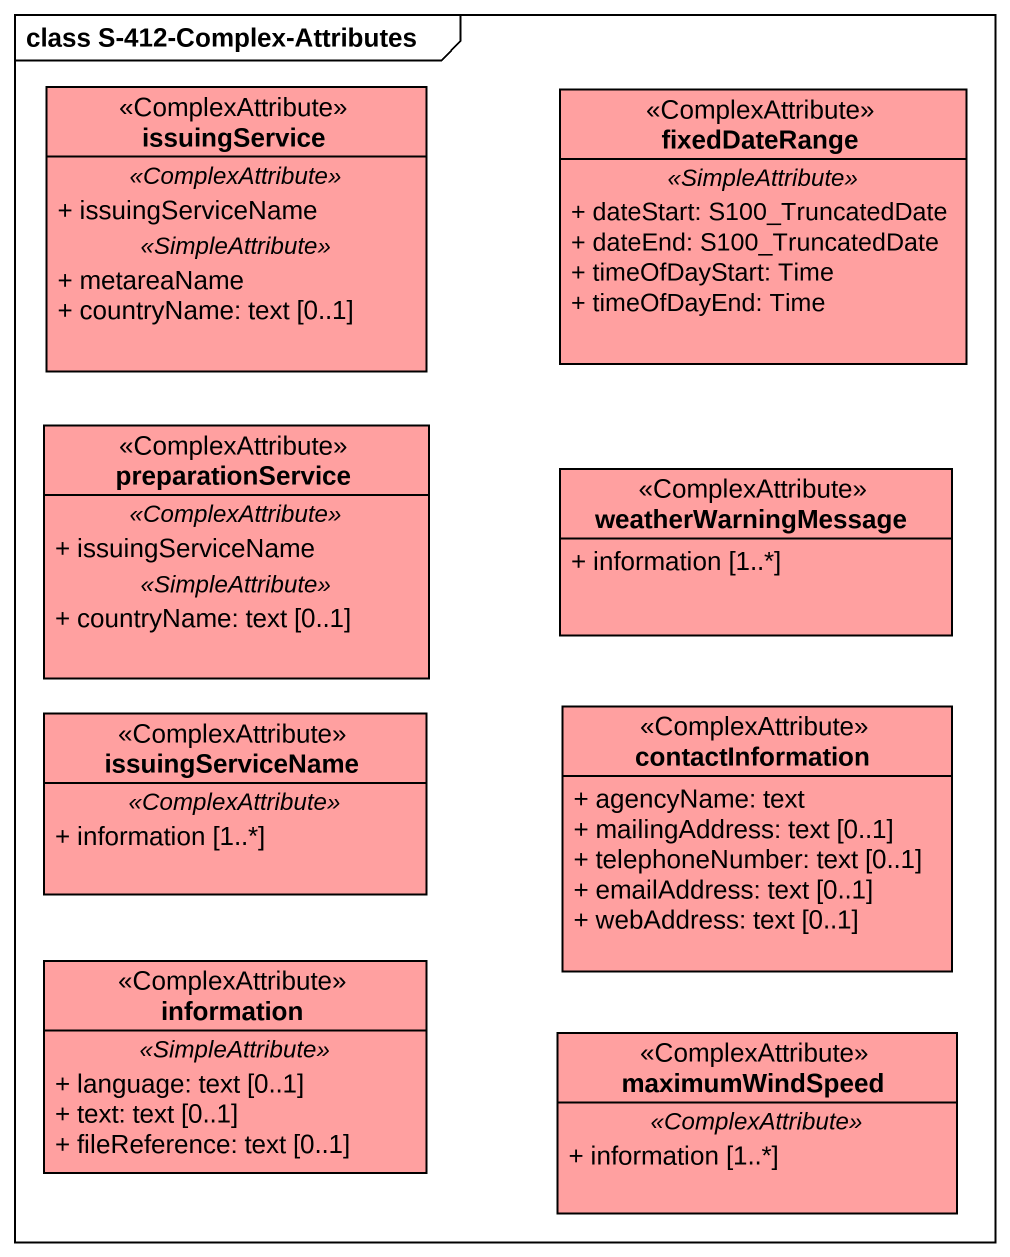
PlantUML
@startuml
mainframe class S-412-Complex-Attributes
hide circle
hide empty members
skinparam classAttributeIconSize 0
class issuingService <<ComplexAttribute>> #FFA0A0 {
  .. <<ComplexAttribute>> ..
  + issuingServiceName
  .. <<SimpleAttribute>> ..
  + metareaName
  + countryName: text [0..1]
}
class fixedDateRange <<ComplexAttribute>> #FFA0A0 {
  .. <<SimpleAttribute>> ..
  + dateStart: S100_TruncatedDate
  + dateEnd: S100_TruncatedDate
  + timeOfDayStart: Time
  + timeOfDayEnd: Time
}
class preparationService <<ComplexAttribute>> #FFA0A0 {
  .. <<ComplexAttribute>> ..
  + issuingServiceName
  .. <<SimpleAttribute>> ..
  + countryName: text [0..1]
}
class weatherWarningMessage <<ComplexAttribute>> #FFA0A0 {
  + information [1..*]
}
class issuingServiceName <<ComplexAttribute>> #FFA0A0 {
  .. <<ComplexAttribute>> ..
  + information [1..*]
}
class contactInformation <<ComplexAttribute>> #FFA0A0 {
  + agencyName: text
  + mailingAddress: text [0..1]
  + telephoneNumber: text [0..1]
  + emailAddress: text [0..1]
  + webAddress: text [0..1]
}
class information <<ComplexAttribute>> #FFA0A0 {
  .. <<SimpleAttribute>> ..
  + language: text [0..1]
  + text: text [0..1]
  + fileReference: text [0..1]
}
class maximumWindSpeed <<ComplexAttribute>> #FFA0A0 {
  .. <<ComplexAttribute>> ..
  + information [1..*]
}
@enduml
